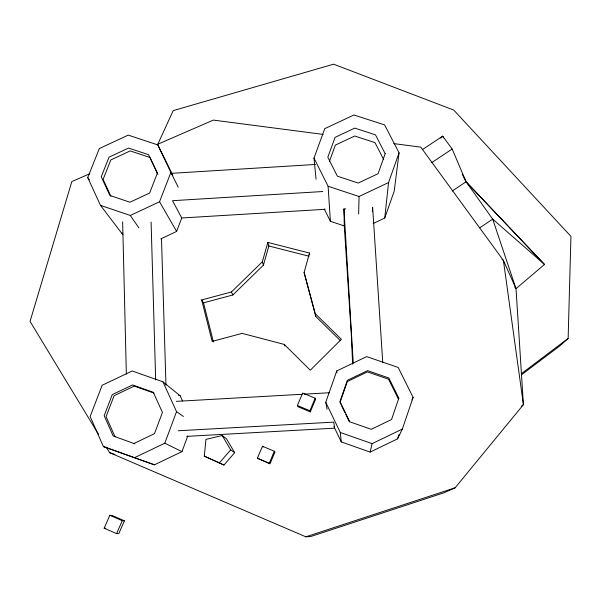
<?xml version="1.0" encoding="UTF-8"?>
<svg xmlns="http://www.w3.org/2000/svg" width="601" height="601" viewBox="0 0 601 601"><rect width="100%" height="100%" fill="white"/><g stroke="black" fill="none" stroke-linecap="round" stroke-linejoin="round"><path stroke-width="0.9" d="M358.639 214.001L359.067 196.497L388.547 182.569L399.056 152.834L384.625 124.91L353.929 114.986L324.758 128.652L313.992 158.093L316.058 179.241M521.398 374.866L560.064 345.703L568.133 338.431L570.95 236.373L453.71 110.051L333.593 64.187L173.201 110.622L157.71 144.45M372.335 211.717L372.635 207.217L382.739 362.365M204.302 456.144L205.955 439.391L222.22 435.515L226.479 438.783L234.675 452.666L223.97 465.039L204.302 456.144L223.97 465.039M373.153 223.519L384.745 218.028L388.547 182.569M399.056 152.834L394.211 191.133L384.745 218.028M333.878 426.552L341.278 441.923L370.141 452.087L372.117 443.651L402.37 429.039L413.097 397.389L398.215 367.466L366.67 356.618L336.748 370.96L325.742 402.287L327.064 409.251M304.106 272.531L309.485 253.036L267.828 242.421L262.344 261.818L231.408 291.988L201.658 299.959L212.168 341.406L242.128 333.375L284.273 344.426L310.274 370.216L341.368 339.295L315.315 313.752L304.106 272.531L315.758 316.479L340.166 340.421M201.658 299.959L203.499 302.836L232.88 294.971L263.433 265.154L268.842 245.982L267.828 242.421M370.141 452.087L397.584 438.82L399.064 434.455M329.506 161.218L335.366 145.096L354.68 136.021L375.001 142.632L383.678 159.535M182.479 400.875L180.15 395.781L162.946 381.815L132.205 370.982L102.147 385.271L90.142 416.485L103.402 446.588L154.419 464.828L181.983 451.614L187.76 435.973M134.399 457.744L164.794 443.192L176.536 411.647L162.946 381.815M160.813 238.86L176.619 231.43L181.75 217.99L172.51 200.696L322.82 191.524M100.487 205.369L130.304 215.466L159.55 201.763L170.879 172.457L157.823 144.924L128.238 135.112L99.3 148.567L87.738 177.588L100.487 205.369L122.792 234.675L122.011 232.978M310.296 411.88L309.913 410.731L315.164 398.208L302.656 393.024L297.397 405.517L297.886 406.712L310.296 411.88L315.495 399.47L315.164 398.208M274.319 451.238L274.995 451.967L269.984 463.859L269.263 463.236L274.319 451.238L262.479 446.243L257.401 458.217L269.143 463.506M116.594 533.613L122.258 520.706L124.399 520.834L118.795 533.613L116.594 533.613L104.153 528.181L109.833 515.297L112.086 515.478L124.399 520.834M411.948 399.92L413.097 397.389M397.584 438.82L402.37 429.039M106.257 447.084L109.652 452.688L305.856 536.813L310.672 536.55L443.989 492.775L455.122 487.802L523.411 404.653L516.019 288.653L492.692 219.125L466.098 181.765L462.267 174.305M219.613 462.657L230.686 449.864L222.22 435.515M440.728 138.125L442.697 136.157L452.162 149.04L466.098 181.765L544.498 264.455L516.019 288.653L514.824 287.21M521.285 373.762L568.133 338.431M521.225 406.299L523.411 404.653L503.413 260.436L420.783 147.132L393.813 143.616M479.673 227.862L492.692 219.125L544.498 264.455L465.783 181.547M452.35 190.938L466.098 181.765M431.834 162.54L452.162 149.04M422.398 149.604L442.697 136.157L443.546 137.817M134.038 443.448L154.495 433.667L162.443 412.436L153.308 392.295L132.558 384.956L112.259 394.617L104.191 415.697L113.168 435.965L134.857 443.846M89.842 173.742L71.827 181.57L30.05 321.4L98.489 434.275M156.756 144.683L213.37 120.095L323.128 134.406M305.856 536.813L455.122 487.802M315.533 164.449L171.616 173.328L172.419 174.944M181.75 217.99L325.066 209.306M352.644 364.214L351.262 333.72L344.298 225.938L343.937 208.96L345.793 208.847M176.311 401.363L302.213 394.271M304.076 394.166L329.258 392.753M178.196 430.767L333.728 422.12L334.652 428.167L186.678 436.371M104.153 528.181L105.693 528.219M268.842 245.982L309.094 256.251M313.992 158.093L328.108 186.265L359.067 196.497M324.247 208.96L330.392 221.303L344.298 225.938M109.652 452.688L114.904 454.469M325.742 402.287L340.301 432.472L372.117 443.651M178.399 395.165L180.15 395.781M153.969 393.084L134.233 386.105L114.092 395.691L106.092 416.613L115.009 436.724M103.402 446.588L154.419 464.828M297.397 405.517L309.913 410.731M257.401 458.217L269.263 463.236M109.833 515.297L122.258 520.706M164.794 443.192L181.983 451.614M176.536 411.647L183.41 416.485M230.686 449.864L234.675 452.666M501.948 259.264L503.413 260.436L516.019 288.653M262.479 446.243L263.253 447.016M87.738 177.588L89.399 179.849M130.304 215.466L138.823 227.779M159.55 201.763L176.619 231.43M170.879 172.457L178.257 187.294M398.471 399.244L388.547 379.193L367.414 371.899L347.363 381.522L340.031 402.52L340.85 404.195M157.823 144.924L172.81 175.161M231.408 291.988L232.88 294.971M341.661 405.878L344.921 412.602M345.733 414.284L349.399 421.849M157.958 174.298L150.04 157.515L130.222 150.911L110.817 159.949L103.109 179.406L110.9 196.294M284.273 344.426L284.821 345.996M262.344 261.818L263.433 265.154M203.499 302.836L213.423 341.977M315.315 313.752L315.758 316.479M309.485 253.036L309.733 254.764M340.301 432.472L341.278 441.923M336.748 370.96L336.898 372.725M328.108 186.265L330.392 221.303M343.937 208.96L353.26 363.109M161.481 238.65L165.974 385.241M151.091 222.009L155.674 379.967M122.642 221.859L126.353 374.145M398.839 398.185L391.559 419.506L371.223 429.309L349.797 421.812L339.948 401.491L347.333 380.335L367.542 370.637L388.839 377.984L398.839 398.185M385.173 153.691L378.059 173.712L358.219 183.065L337.379 176.206L327.823 157.237L335.058 137.359L354.755 128.111L375.482 134.842L385.173 153.691M157.312 173.291L149.649 193.019L129.966 202.229L109.885 195.453L101.261 176.754L109.029 157.161L128.576 148.056L148.545 154.705L157.312 173.291"/></g></svg>
